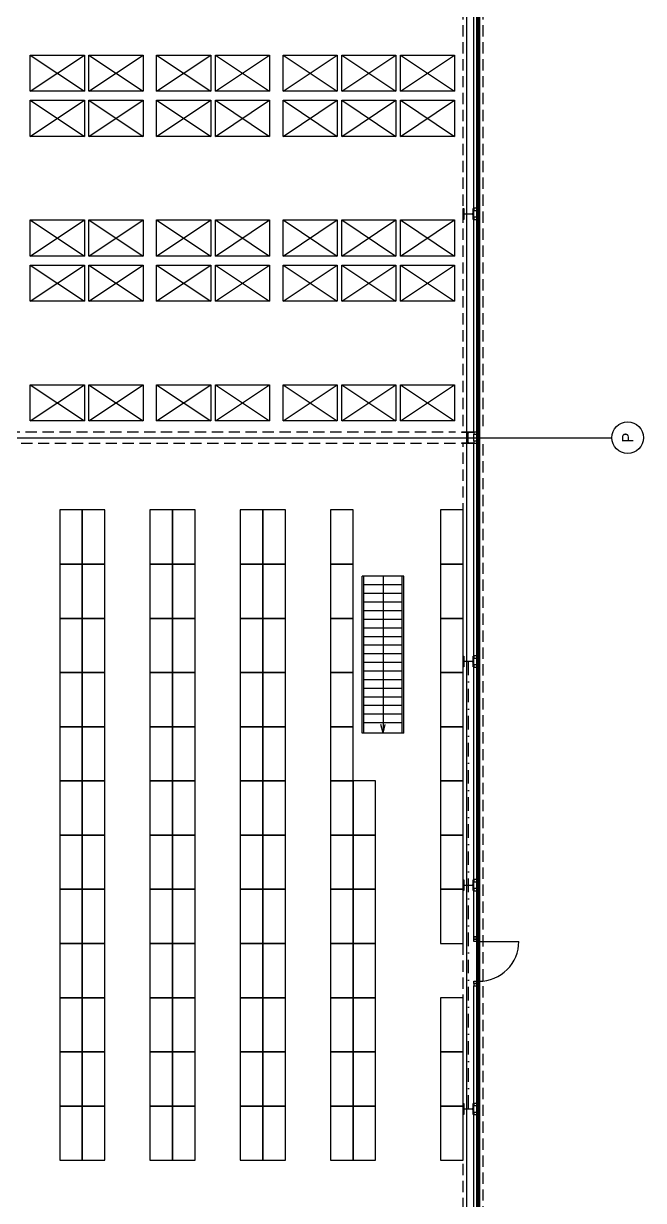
# Model space of a CAD drawing. Header units: millimetres. Extents: x -10134 to 185601, y -10232 to 93662.
# Drawn here: x 76613 to 90348, y 41430 to 67488 of the extents above; entities that cross this region are included whole.
import ezdxf
from ezdxf.enums import TextEntityAlignment as Align

# ---------------------------------------------------------------- set-up
doc = ezdxf.new("R2010")
doc.units = ezdxf.units.MM
doc.header["$LTSCALE"] = 100
for name, pattern in [('B0302', [6, 3, -1.5, 0, -1.5]), ('B0403', [3.75, 2.5, -1.25]), ('HIDDEN', [9.525, 6.35, -3.175])]:
    doc.linetypes.add(name, pattern=pattern)
for name, color, linetype in [('A--L21', 8, 'Continuous'), ('A--L22', 8, 'Continuous'), ('A--L28', 8, 'Continuous'), ('A--L32', 8, 'Continuous'), ('A--L65', 1, 'Continuous'), ('AL$7A---_STRAMIEN', 1, 'Continuous'), ('AL22----', 8, 'Continuous'), ('AL24----', 8, 'Continuous'), ('PALLETS', 8, 'Continuous')]:
    doc.layers.add(name, color=color, linetype=linetype)
doc.styles.add('Tsfont40', font='TSfont40.shx')

# ---------------------------------------------------------------- blocks, each defined once
blk = doc.blocks.new('A$C6FAE1C90')
at = {"layer": 'AL24----', "linetype": 'Continuous'}
for p, q in [((-463, 3480), (462, 3480)), ((-463, 3480), (-463, 0)), ((-422, 3480), (-422, 0)), ((0, 3480), (-51, 3289)), ((0, 0), (0, 3480)), ((0, 3480), (51, 3289)), ((422, 3480), (422, 0)), ((462, 3480), (462, 0)), ((422, 3244), (-422, 3244)), ((422, 3053), (-422, 3053)), ((422, 2862), (-422, 2862)), ((422, 2672), (-422, 2672)), ((422, 2481), (-422, 2481)), ((422, 2290), (-422, 2290)), ((422, 2099), (-422, 2099)), ((422, 1908), (-422, 1908)), ((422, 1718), (-422, 1718)), ((422, 1527), (-422, 1527)), ((422, 1336), (-422, 1336)), ((422, 1145), (-422, 1145)), ((422, 954), (-422, 954)), ((422, 763), (-422, 763)), ((422, 572), (-422, 572)), ((422, 382), (-422, 382)), ((-463, 0), (462, 0)), ((422, 191), (-422, 191))]:
    blk.add_line(p, q, dxfattribs=at)

msp = doc.modelspace()

# ---------------------------------------------------------------- linework, layer by layer
at = {"layer": 'A--L21', "linetype": 'B0403'}
for p, q in [((86794, 58576), (86794, 88371)), ((86354, 58576), (86354, 87931)), ((86354, 38616), (86354, 58176)), ((86794, 38426), (86794, 58176))]:
    msp.add_line(p, q, dxfattribs=at)
at = {"layer": 'A--L22', "linetype": 'B0403'}
for p, q in [((53784, 58449), (86184, 58449)), ((86184, 58189), (62684, 58189))]:
    msp.add_line(p, q, dxfattribs=at)
at = {"layer": 'A--L28', "linetype": 'B0302'}
msp.add_line((86469, 43459), (86469, 53360), dxfattribs=at)
at = {"layer": 'A--L28'}
for points in [[(86584, 63153), (86572, 63153), (86572, 63248, 0.414214), (86551, 63269), (86387, 63269, 0.414214), (86366, 63248), (86366, 63153), (86354, 63153), (86354, 63393), (86366, 63393), (86366, 63298, 0.414214), (86387, 63277), (86551, 63277, 0.414214), (86572, 63298), (86572, 63393), (86584, 63393)], [(86459, 58407), (86459, 58230, 0.414214), (86483, 58206), (86584, 58206), (86584, 58189), (86324, 58189), (86324, 58206), (86425, 58206, 0.414214), (86449, 58230), (86449, 58407, 0.414214), (86425, 58431), (86324, 58431), (86324, 58449), (86584, 58449), (86584, 58431), (86483, 58431, 0.414214)], [(86584, 53244), (86572, 53244), (86572, 53339, 0.414214), (86551, 53360), (86387, 53360, 0.414214), (86366, 53339), (86366, 53244), (86354, 53244), (86354, 53484), (86366, 53484), (86366, 53389, 0.414214), (86387, 53368), (86551, 53368, 0.414214), (86572, 53389), (86572, 53484), (86584, 53484)], [(86584, 48290), (86572, 48290), (86572, 48385, 0.414214), (86551, 48406), (86387, 48406, 0.414214), (86366, 48385), (86366, 48290), (86354, 48290), (86354, 48530), (86366, 48530), (86366, 48434, 0.414214), (86387, 48413), (86551, 48413, 0.414214), (86572, 48434), (86572, 48530), (86584, 48530)], [(86584, 43335), (86572, 43335), (86572, 43430, 0.414214), (86551, 43451), (86387, 43451, 0.414214), (86366, 43430), (86366, 43335), (86354, 43335), (86354, 43575), (86366, 43575), (86366, 43480, 0.414214), (86387, 43459), (86551, 43459, 0.414214), (86572, 43480), (86572, 43575), (86584, 43575)]]:
    msp.add_lwpolyline(points, format="xyb", close=True, dxfattribs=at)
at = {"layer": 'A--L32'}
msp.add_line((86707, 47165), (87587, 47165), dxfattribs=at)
for points in [[(86704, 63398), (86590, 63398), (86590, 68103), (86704, 68103)], [(86704, 63398), (86590, 63398), (86590, 63348), (86704, 63348)], [(86590, 63348), (86704, 63348), (86704, 63198), (86590, 63198)], [(86704, 63198), (86590, 63198), (86590, 63148), (86704, 63148)], [(86704, 58444), (86590, 58444), (86590, 63148), (86704, 63148)], [(86704, 58444), (86590, 58444), (86590, 58394), (86704, 58394)], [(86590, 58394), (86704, 58394), (86704, 58244), (86590, 58244)], [(86704, 58244), (86590, 58244), (86590, 58194), (86704, 58194)], [(86704, 53489), (86590, 53489), (86590, 58194), (86704, 58194)], [(86704, 53489), (86590, 53489), (86590, 53439), (86704, 53439)], [(86590, 53439), (86704, 53439), (86704, 53289), (86590, 53289)], [(86704, 53289), (86590, 53289), (86590, 53239), (86704, 53239)], [(86704, 47265), (86590, 47265), (86590, 53239), (86704, 53239)], [(86704, 48535), (86590, 48535), (86590, 48485), (86704, 48485)], [(86590, 48485), (86704, 48485), (86704, 48335), (86590, 48335)], [(86704, 48335), (86590, 48335), (86590, 48285), (86704, 48285)], [(86704, 47215), (86590, 47215), (86590, 47265), (86704, 47265)], [(86704, 47165), (86590, 47165), (86590, 47215), (86704, 47215)], [(86590, 47215), (86704, 47215), (86704, 47215), (86590, 47215)], [(86704, 47165), (86704, 46285), (86664, 46285), (86664, 47165)], [(86704, 46235), (86590, 46235), (86590, 46285), (86704, 46285)], [(86704, 46235), (86590, 46235), (86590, 46185), (86704, 46185)], [(86590, 46235), (86704, 46235), (86704, 46235), (86590, 46235)], [(86704, 40508), (86590, 40508), (86590, 46185), (86704, 46185)], [(86704, 43580), (86590, 43580), (86590, 43530), (86704, 43530)], [(86590, 43530), (86704, 43530), (86704, 43380), (86590, 43380)], [(86704, 43380), (86590, 43380), (86590, 43330), (86704, 43330)]]:
    msp.add_lwpolyline(points, close=True, dxfattribs=at)
msp.add_arc((86707, 47165), 880, 269.8047, 0, dxfattribs=at)
at = {"layer": 'A--L65', "color": 80, "linetype": 'HIDDEN', "const_width": 100}
msp.add_lwpolyline([(86685, 38182), (86685, 86130)], dxfattribs=at)
at = {"layer": 'AL$7A---_STRAMIEN'}
for p, q in [((86434, 1021), (86434, 92367)), ((51704, 58319), (89648, 58319))]:
    msp.add_line(p, q, dxfattribs=at)
msp.add_circle((89998, 58319), 350, dxfattribs=at)
at = {"layer": 'PALLETS'}
for p, q in [((76763, 66790), (77963, 65990)), ((76763, 66790), (77963, 66790)), ((76763, 65990), (77963, 66790)), ((76763, 65990), (76763, 66790)), ((77963, 66790), (77963, 65990)), ((78063, 66790), (79263, 65990)), ((78063, 66790), (79263, 66790)), ((78063, 65990), (79263, 66790)), ((78063, 65990), (78063, 66790)), ((79263, 66790), (79263, 65990)), ((79563, 66790), (80763, 65990)), ((79563, 66790), (80763, 66790)), ((79563, 65990), (80763, 66790)), ((79563, 65990), (79563, 66790)), ((80763, 66790), (80763, 65990)), ((80863, 66790), (82063, 65990)), ((80863, 66790), (82063, 66790)), ((80863, 65990), (82063, 66790)), ((80863, 65990), (80863, 66790)), ((82063, 66790), (82063, 65990)), ((82363, 66790), (83563, 65990)), ((82363, 66790), (83563, 66790)), ((82363, 65990), (83563, 66790)), ((82363, 65990), (82363, 66790)), ((83563, 66790), (83563, 65990)), ((83663, 66790), (84863, 65990)), ((83663, 66790), (84863, 66790)), ((83663, 65990), (84863, 66790)), ((83663, 65990), (83663, 66790)), ((84863, 66790), (84863, 65990)), ((84963, 66790), (86163, 65990)), ((84963, 66790), (86163, 66790)), ((84963, 65990), (86163, 66790)), ((84963, 65990), (84963, 66790)), ((86163, 66790), (86163, 65990)), ((77963, 65990), (76763, 65990)), ((79263, 65990), (78063, 65990)), ((80763, 65990), (79563, 65990)), ((82063, 65990), (80863, 65990)), ((83563, 65990), (82363, 65990)), ((84863, 65990), (83663, 65990)), ((86163, 65990), (84963, 65990)), ((76763, 65790), (77963, 64990)), ((76763, 65790), (77963, 65790)), ((76763, 64990), (77963, 65790)), ((76763, 64990), (76763, 65790)), ((77963, 65790), (77963, 64990)), ((78063, 65790), (79263, 64990)), ((78063, 65790), (79263, 65790)), ((78063, 64990), (79263, 65790)), ((78063, 64990), (78063, 65790)), ((79263, 65790), (79263, 64990)), ((79563, 65790), (80763, 64990)), ((79563, 65790), (80763, 65790)), ((79563, 64990), (80763, 65790)), ((79563, 64990), (79563, 65790)), ((80763, 65790), (80763, 64990)), ((80863, 65790), (82063, 64990)), ((80863, 65790), (82063, 65790)), ((80863, 64990), (82063, 65790)), ((80863, 64990), (80863, 65790)), ((82063, 65790), (82063, 64990)), ((82363, 65790), (83563, 64990)), ((82363, 65790), (83563, 65790)), ((82363, 64990), (83563, 65790)), ((82363, 64990), (82363, 65790)), ((83563, 65790), (83563, 64990)), ((83663, 65790), (84863, 64990)), ((83663, 65790), (84863, 65790)), ((83663, 64990), (84863, 65790)), ((83663, 64990), (83663, 65790)), ((84863, 65790), (84863, 64990)), ((84963, 65790), (86163, 64990)), ((84963, 65790), (86163, 65790)), ((84963, 64990), (86163, 65790)), ((84963, 64990), (84963, 65790)), ((86163, 65790), (86163, 64990)), ((77963, 64990), (76763, 64990)), ((79263, 64990), (78063, 64990)), ((80763, 64990), (79563, 64990)), ((82063, 64990), (80863, 64990)), ((83563, 64990), (82363, 64990)), ((84863, 64990), (83663, 64990)), ((86163, 64990), (84963, 64990)), ((76763, 63140), (77963, 62340)), ((76763, 63140), (77963, 63140)), ((76763, 62340), (77963, 63140)), ((76763, 62340), (76763, 63140)), ((77963, 63140), (77963, 62340)), ((78063, 63140), (79263, 62340)), ((78063, 63140), (79263, 63140)), ((78063, 62340), (79263, 63140)), ((78063, 62340), (78063, 63140)), ((79263, 63140), (79263, 62340)), ((79563, 63140), (80763, 62340)), ((79563, 63140), (80763, 63140)), ((79563, 62340), (80763, 63140)), ((79563, 62340), (79563, 63140)), ((80763, 63140), (80763, 62340)), ((80863, 63140), (82063, 62340)), ((80863, 63140), (82063, 63140)), ((80863, 62340), (82063, 63140)), ((80863, 62340), (80863, 63140)), ((82063, 63140), (82063, 62340)), ((82363, 63140), (83563, 62340)), ((82363, 63140), (83563, 63140)), ((82363, 62340), (83563, 63140)), ((82363, 62340), (82363, 63140)), ((83563, 63140), (83563, 62340)), ((83663, 63140), (84863, 62340)), ((83663, 63140), (84863, 63140)), ((83663, 62340), (84863, 63140)), ((83663, 62340), (83663, 63140)), ((84863, 63140), (84863, 62340)), ((84963, 63140), (86163, 62340)), ((84963, 63140), (86163, 63140)), ((84963, 62340), (86163, 63140)), ((84963, 62340), (84963, 63140)), ((86163, 63140), (86163, 62340)), ((77963, 62340), (76763, 62340)), ((79263, 62340), (78063, 62340)), ((80763, 62340), (79563, 62340)), ((82063, 62340), (80863, 62340)), ((83563, 62340), (82363, 62340)), ((84863, 62340), (83663, 62340)), ((86163, 62340), (84963, 62340)), ((76763, 62140), (77963, 61340)), ((76763, 62140), (77963, 62140)), ((76763, 61340), (77963, 62140)), ((76763, 61340), (76763, 62140)), ((77963, 62140), (77963, 61340)), ((78063, 62140), (79263, 61340)), ((78063, 62140), (79263, 62140)), ((78063, 61340), (79263, 62140)), ((78063, 61340), (78063, 62140)), ((79263, 62140), (79263, 61340)), ((79563, 62140), (80763, 61340)), ((79563, 62140), (80763, 62140)), ((79563, 61340), (80763, 62140)), ((79563, 61340), (79563, 62140)), ((80763, 62140), (80763, 61340)), ((80863, 62140), (82063, 61340)), ((80863, 62140), (82063, 62140)), ((80863, 61340), (82063, 62140)), ((80863, 61340), (80863, 62140)), ((82063, 62140), (82063, 61340)), ((82363, 62140), (83563, 61340)), ((82363, 62140), (83563, 62140)), ((82363, 61340), (83563, 62140)), ((82363, 61340), (82363, 62140)), ((83563, 62140), (83563, 61340)), ((83663, 62140), (84863, 61340)), ((83663, 62140), (84863, 62140)), ((83663, 61340), (84863, 62140)), ((83663, 61340), (83663, 62140)), ((84863, 62140), (84863, 61340)), ((84963, 62140), (86163, 61340)), ((84963, 62140), (86163, 62140)), ((84963, 61340), (86163, 62140)), ((84963, 61340), (84963, 62140)), ((86163, 62140), (86163, 61340)), ((77963, 61340), (76763, 61340)), ((79263, 61340), (78063, 61340)), ((80763, 61340), (79563, 61340)), ((82063, 61340), (80863, 61340)), ((83563, 61340), (82363, 61340)), ((84863, 61340), (83663, 61340)), ((86163, 61340), (84963, 61340)), ((76763, 59490), (77963, 58690)), ((76763, 59490), (77963, 59490)), ((76763, 58690), (77963, 59490)), ((76763, 58690), (76763, 59490)), ((77963, 59490), (77963, 58690)), ((78063, 59490), (79263, 58690)), ((78063, 59490), (79263, 59490)), ((78063, 58690), (79263, 59490)), ((78063, 58690), (78063, 59490)), ((79263, 59490), (79263, 58690)), ((79563, 59490), (80763, 58690)), ((79563, 59490), (80763, 59490)), ((79563, 58690), (80763, 59490)), ((79563, 58690), (79563, 59490)), ((80763, 59490), (80763, 58690)), ((80863, 59490), (82063, 58690)), ((80863, 59490), (82063, 59490)), ((80863, 58690), (82063, 59490)), ((80863, 58690), (80863, 59490)), ((82063, 59490), (82063, 58690)), ((82363, 59490), (83563, 58690)), ((82363, 59490), (83563, 59490)), ((82363, 58690), (83563, 59490)), ((82363, 58690), (82363, 59490)), ((83563, 59490), (83563, 58690)), ((83663, 59490), (84863, 58690)), ((83663, 59490), (84863, 59490)), ((83663, 58690), (84863, 59490)), ((83663, 58690), (83663, 59490)), ((84863, 59490), (84863, 58690)), ((84963, 59490), (86163, 58690)), ((84963, 59490), (86163, 59490)), ((84963, 58690), (86163, 59490)), ((84963, 58690), (84963, 59490)), ((86163, 59490), (86163, 58690)), ((77963, 58690), (76763, 58690)), ((79263, 58690), (78063, 58690)), ((80763, 58690), (79563, 58690)), ((82063, 58690), (80863, 58690)), ((83563, 58690), (82363, 58690)), ((84863, 58690), (83663, 58690)), ((86163, 58690), (84963, 58690))]:
    msp.add_line(p, q, dxfattribs=at)
for points in [[(77415, 55519), (77915, 55519), (77915, 56719), (77415, 56719)], [(77415, 55519), (77915, 55519), (77915, 56719), (77415, 56719)], [(77915, 55519), (78415, 55519), (78415, 56719), (77915, 56719)], [(77915, 55519), (78415, 55519), (78415, 56719), (77915, 56719)], [(79415, 55519), (79915, 55519), (79915, 56719), (79415, 56719)], [(79415, 55519), (79915, 55519), (79915, 56719), (79415, 56719)], [(79915, 55519), (80415, 55519), (80415, 56719), (79915, 56719)], [(79915, 55519), (80415, 55519), (80415, 56719), (79915, 56719)], [(81415, 55519), (81915, 55519), (81915, 56719), (81415, 56719)], [(81415, 55519), (81915, 55519), (81915, 56719), (81415, 56719)], [(81915, 55519), (82415, 55519), (82415, 56719), (81915, 56719)], [(81915, 55519), (82415, 55519), (82415, 56719), (81915, 56719)], [(83415, 55519), (83915, 55519), (83915, 56719), (83415, 56719)], [(83415, 55519), (83915, 55519), (83915, 56719), (83415, 56719)], [(85854, 55519), (86354, 55519), (86354, 56719), (85854, 56719)], [(85854, 55519), (86354, 55519), (86354, 56719), (85854, 56719)], [(77415, 54319), (77915, 54319), (77915, 55519), (77415, 55519)], [(77415, 54319), (77915, 54319), (77915, 55519), (77415, 55519)], [(77915, 54319), (78415, 54319), (78415, 55519), (77915, 55519)], [(77915, 54319), (78415, 54319), (78415, 55519), (77915, 55519)], [(79415, 54319), (79915, 54319), (79915, 55519), (79415, 55519)], [(79415, 54319), (79915, 54319), (79915, 55519), (79415, 55519)], [(79915, 54319), (80415, 54319), (80415, 55519), (79915, 55519)], [(79915, 54319), (80415, 54319), (80415, 55519), (79915, 55519)], [(81415, 54319), (81915, 54319), (81915, 55519), (81415, 55519)], [(81415, 54319), (81915, 54319), (81915, 55519), (81415, 55519)], [(81915, 54319), (82415, 54319), (82415, 55519), (81915, 55519)], [(81915, 54319), (82415, 54319), (82415, 55519), (81915, 55519)], [(83415, 54319), (83915, 54319), (83915, 55519), (83415, 55519)], [(83415, 54319), (83915, 54319), (83915, 55519), (83415, 55519)], [(85854, 54319), (86354, 54319), (86354, 55519), (85854, 55519)], [(85854, 54319), (86354, 54319), (86354, 55519), (85854, 55519)], [(77415, 53119), (77915, 53119), (77915, 54319), (77415, 54319)], [(77415, 53119), (77915, 53119), (77915, 54319), (77415, 54319)], [(77915, 53119), (78415, 53119), (78415, 54319), (77915, 54319)], [(77915, 53119), (78415, 53119), (78415, 54319), (77915, 54319)], [(79415, 53119), (79915, 53119), (79915, 54319), (79415, 54319)], [(79415, 53119), (79915, 53119), (79915, 54319), (79415, 54319)], [(79915, 53119), (80415, 53119), (80415, 54319), (79915, 54319)], [(79915, 53119), (80415, 53119), (80415, 54319), (79915, 54319)], [(81415, 53119), (81915, 53119), (81915, 54319), (81415, 54319)], [(81415, 53119), (81915, 53119), (81915, 54319), (81415, 54319)], [(81915, 53119), (82415, 53119), (82415, 54319), (81915, 54319)], [(81915, 53119), (82415, 53119), (82415, 54319), (81915, 54319)], [(83415, 53119), (83915, 53119), (83915, 54319), (83415, 54319)], [(83415, 53119), (83915, 53119), (83915, 54319), (83415, 54319)], [(85854, 53119), (86354, 53119), (86354, 54319), (85854, 54319)], [(85854, 53119), (86354, 53119), (86354, 54319), (85854, 54319)], [(77415, 51919), (77915, 51919), (77915, 53119), (77415, 53119)], [(77415, 51919), (77915, 51919), (77915, 53119), (77415, 53119)], [(77915, 51919), (78415, 51919), (78415, 53119), (77915, 53119)], [(77915, 51919), (78415, 51919), (78415, 53119), (77915, 53119)], [(79415, 51919), (79915, 51919), (79915, 53119), (79415, 53119)], [(79415, 51919), (79915, 51919), (79915, 53119), (79415, 53119)], [(79915, 51919), (80415, 51919), (80415, 53119), (79915, 53119)], [(79915, 51919), (80415, 51919), (80415, 53119), (79915, 53119)], [(81415, 51919), (81915, 51919), (81915, 53119), (81415, 53119)], [(81415, 51919), (81915, 51919), (81915, 53119), (81415, 53119)], [(81915, 51919), (82415, 51919), (82415, 53119), (81915, 53119)], [(81915, 51919), (82415, 51919), (82415, 53119), (81915, 53119)], [(83415, 51919), (83915, 51919), (83915, 53119), (83415, 53119)], [(83415, 51919), (83915, 51919), (83915, 53119), (83415, 53119)], [(85854, 51919), (86354, 51919), (86354, 53119), (85854, 53119)], [(85854, 51919), (86354, 51919), (86354, 53119), (85854, 53119)], [(77415, 50719), (77915, 50719), (77915, 51919), (77415, 51919)], [(77415, 50719), (77915, 50719), (77915, 51919), (77415, 51919)], [(77915, 50719), (78415, 50719), (78415, 51919), (77915, 51919)], [(77915, 50719), (78415, 50719), (78415, 51919), (77915, 51919)], [(79415, 50719), (79915, 50719), (79915, 51919), (79415, 51919)], [(79415, 50719), (79915, 50719), (79915, 51919), (79415, 51919)], [(79915, 50719), (80415, 50719), (80415, 51919), (79915, 51919)], [(79915, 50719), (80415, 50719), (80415, 51919), (79915, 51919)], [(81415, 50719), (81915, 50719), (81915, 51919), (81415, 51919)], [(81415, 50719), (81915, 50719), (81915, 51919), (81415, 51919)], [(81915, 50719), (82415, 50719), (82415, 51919), (81915, 51919)], [(81915, 50719), (82415, 50719), (82415, 51919), (81915, 51919)], [(83415, 50719), (83915, 50719), (83915, 51919), (83415, 51919)], [(83415, 50719), (83915, 50719), (83915, 51919), (83415, 51919)], [(85854, 50719), (86354, 50719), (86354, 51919), (85854, 51919)], [(85854, 50719), (86354, 50719), (86354, 51919), (85854, 51919)], [(77415, 49519), (77915, 49519), (77915, 50719), (77415, 50719)], [(77415, 49519), (77915, 49519), (77915, 50719), (77415, 50719)], [(77915, 49519), (78415, 49519), (78415, 50719), (77915, 50719)], [(77915, 49519), (78415, 49519), (78415, 50719), (77915, 50719)], [(79415, 49519), (79915, 49519), (79915, 50719), (79415, 50719)], [(79415, 49519), (79915, 49519), (79915, 50719), (79415, 50719)], [(79915, 49519), (80415, 49519), (80415, 50719), (79915, 50719)], [(79915, 49519), (80415, 49519), (80415, 50719), (79915, 50719)], [(81415, 49519), (81915, 49519), (81915, 50719), (81415, 50719)], [(81415, 49519), (81915, 49519), (81915, 50719), (81415, 50719)], [(81915, 49519), (82415, 49519), (82415, 50719), (81915, 50719)], [(81915, 49519), (82415, 49519), (82415, 50719), (81915, 50719)], [(83415, 49519), (83915, 49519), (83915, 50719), (83415, 50719)], [(83415, 49519), (83915, 49519), (83915, 50719), (83415, 50719)], [(83915, 49519), (84415, 49519), (84415, 50719), (83915, 50719)], [(83915, 49519), (84415, 49519), (84415, 50719), (83915, 50719)], [(85854, 49519), (86354, 49519), (86354, 50719), (85854, 50719)], [(85854, 49519), (86354, 49519), (86354, 50719), (85854, 50719)], [(77415, 48319), (77915, 48319), (77915, 49519), (77415, 49519)], [(77415, 48319), (77915, 48319), (77915, 49519), (77415, 49519)], [(77915, 48319), (78415, 48319), (78415, 49519), (77915, 49519)], [(77915, 48319), (78415, 48319), (78415, 49519), (77915, 49519)], [(79415, 48319), (79915, 48319), (79915, 49519), (79415, 49519)], [(79415, 48319), (79915, 48319), (79915, 49519), (79415, 49519)], [(79915, 48319), (80415, 48319), (80415, 49519), (79915, 49519)], [(79915, 48319), (80415, 48319), (80415, 49519), (79915, 49519)], [(81415, 48319), (81915, 48319), (81915, 49519), (81415, 49519)], [(81415, 48319), (81915, 48319), (81915, 49519), (81415, 49519)], [(81915, 48319), (82415, 48319), (82415, 49519), (81915, 49519)], [(81915, 48319), (82415, 48319), (82415, 49519), (81915, 49519)], [(83415, 48319), (83915, 48319), (83915, 49519), (83415, 49519)], [(83415, 48319), (83915, 48319), (83915, 49519), (83415, 49519)], [(83915, 48319), (84415, 48319), (84415, 49519), (83915, 49519)], [(83915, 48319), (84415, 48319), (84415, 49519), (83915, 49519)], [(85854, 48319), (86354, 48319), (86354, 49519), (85854, 49519)], [(85854, 48319), (86354, 48319), (86354, 49519), (85854, 49519)], [(77415, 47119), (77915, 47119), (77915, 48319), (77415, 48319)], [(77415, 47119), (77915, 47119), (77915, 48319), (77415, 48319)], [(77915, 47119), (78415, 47119), (78415, 48319), (77915, 48319)], [(77915, 47119), (78415, 47119), (78415, 48319), (77915, 48319)], [(79415, 47119), (79915, 47119), (79915, 48319), (79415, 48319)], [(79415, 47119), (79915, 47119), (79915, 48319), (79415, 48319)], [(79915, 47119), (80415, 47119), (80415, 48319), (79915, 48319)], [(79915, 47119), (80415, 47119), (80415, 48319), (79915, 48319)], [(81415, 47119), (81915, 47119), (81915, 48319), (81415, 48319)], [(81415, 47119), (81915, 47119), (81915, 48319), (81415, 48319)], [(81915, 47119), (82415, 47119), (82415, 48319), (81915, 48319)], [(81915, 47119), (82415, 47119), (82415, 48319), (81915, 48319)], [(83415, 47119), (83915, 47119), (83915, 48319), (83415, 48319)], [(83415, 47119), (83915, 47119), (83915, 48319), (83415, 48319)], [(83915, 47119), (84415, 47119), (84415, 48319), (83915, 48319)], [(83915, 47119), (84415, 47119), (84415, 48319), (83915, 48319)], [(85854, 47119), (86354, 47119), (86354, 48319), (85854, 48319)], [(85854, 47119), (86354, 47119), (86354, 48319), (85854, 48319)], [(77415, 45919), (77915, 45919), (77915, 47119), (77415, 47119)], [(77415, 45919), (77915, 45919), (77915, 47119), (77415, 47119)], [(77915, 45919), (78415, 45919), (78415, 47119), (77915, 47119)], [(77915, 45919), (78415, 45919), (78415, 47119), (77915, 47119)], [(79415, 45919), (79915, 45919), (79915, 47119), (79415, 47119)], [(79415, 45919), (79915, 45919), (79915, 47119), (79415, 47119)], [(79915, 45919), (80415, 45919), (80415, 47119), (79915, 47119)], [(79915, 45919), (80415, 45919), (80415, 47119), (79915, 47119)], [(81415, 45919), (81915, 45919), (81915, 47119), (81415, 47119)], [(81415, 45919), (81915, 45919), (81915, 47119), (81415, 47119)], [(81915, 45919), (82415, 45919), (82415, 47119), (81915, 47119)], [(81915, 45919), (82415, 45919), (82415, 47119), (81915, 47119)], [(83415, 45919), (83915, 45919), (83915, 47119), (83415, 47119)], [(83415, 45919), (83915, 45919), (83915, 47119), (83415, 47119)], [(83915, 45919), (84415, 45919), (84415, 47119), (83915, 47119)], [(83915, 45919), (84415, 45919), (84415, 47119), (83915, 47119)], [(77415, 44719), (77915, 44719), (77915, 45919), (77415, 45919)], [(77415, 44719), (77915, 44719), (77915, 45919), (77415, 45919)], [(77915, 44719), (78415, 44719), (78415, 45919), (77915, 45919)], [(77915, 44719), (78415, 44719), (78415, 45919), (77915, 45919)], [(79415, 44719), (79915, 44719), (79915, 45919), (79415, 45919)], [(79415, 44719), (79915, 44719), (79915, 45919), (79415, 45919)], [(79915, 44719), (80415, 44719), (80415, 45919), (79915, 45919)], [(79915, 44719), (80415, 44719), (80415, 45919), (79915, 45919)], [(81415, 44719), (81915, 44719), (81915, 45919), (81415, 45919)], [(81415, 44719), (81915, 44719), (81915, 45919), (81415, 45919)], [(81915, 44719), (82415, 44719), (82415, 45919), (81915, 45919)], [(81915, 44719), (82415, 44719), (82415, 45919), (81915, 45919)], [(83415, 44719), (83915, 44719), (83915, 45919), (83415, 45919)], [(83415, 44719), (83915, 44719), (83915, 45919), (83415, 45919)], [(83915, 44719), (84415, 44719), (84415, 45919), (83915, 45919)], [(83915, 44719), (84415, 44719), (84415, 45919), (83915, 45919)], [(85854, 44719), (86354, 44719), (86354, 45919), (85854, 45919)], [(85854, 44719), (86354, 44719), (86354, 45919), (85854, 45919)], [(77415, 43519), (77915, 43519), (77915, 44719), (77415, 44719)], [(77415, 43519), (77915, 43519), (77915, 44719), (77415, 44719)], [(77915, 43519), (78415, 43519), (78415, 44719), (77915, 44719)], [(77915, 43519), (78415, 43519), (78415, 44719), (77915, 44719)], [(79415, 43519), (79915, 43519), (79915, 44719), (79415, 44719)], [(79415, 43519), (79915, 43519), (79915, 44719), (79415, 44719)], [(79915, 43519), (80415, 43519), (80415, 44719), (79915, 44719)], [(79915, 43519), (80415, 43519), (80415, 44719), (79915, 44719)], [(81415, 43519), (81915, 43519), (81915, 44719), (81415, 44719)], [(81415, 43519), (81915, 43519), (81915, 44719), (81415, 44719)], [(81915, 43519), (82415, 43519), (82415, 44719), (81915, 44719)], [(81915, 43519), (82415, 43519), (82415, 44719), (81915, 44719)], [(83415, 43519), (83915, 43519), (83915, 44719), (83415, 44719)], [(83415, 43519), (83915, 43519), (83915, 44719), (83415, 44719)], [(83915, 43519), (84415, 43519), (84415, 44719), (83915, 44719)], [(83915, 43519), (84415, 43519), (84415, 44719), (83915, 44719)], [(85854, 43519), (86354, 43519), (86354, 44719), (85854, 44719)], [(85854, 43519), (86354, 43519), (86354, 44719), (85854, 44719)], [(77415, 42319), (77915, 42319), (77915, 43519), (77415, 43519)], [(77415, 42319), (77915, 42319), (77915, 43519), (77415, 43519)], [(77915, 42319), (78415, 42319), (78415, 43519), (77915, 43519)], [(77915, 42319), (78415, 42319), (78415, 43519), (77915, 43519)], [(79415, 42319), (79915, 42319), (79915, 43519), (79415, 43519)], [(79415, 42319), (79915, 42319), (79915, 43519), (79415, 43519)], [(79915, 42319), (80415, 42319), (80415, 43519), (79915, 43519)], [(79915, 42319), (80415, 42319), (80415, 43519), (79915, 43519)], [(81415, 42319), (81915, 42319), (81915, 43519), (81415, 43519)], [(81415, 42319), (81915, 42319), (81915, 43519), (81415, 43519)], [(81915, 42319), (82415, 42319), (82415, 43519), (81915, 43519)], [(81915, 42319), (82415, 42319), (82415, 43519), (81915, 43519)], [(83415, 42319), (83915, 42319), (83915, 43519), (83415, 43519)], [(83415, 42319), (83915, 42319), (83915, 43519), (83415, 43519)], [(83915, 42319), (84415, 42319), (84415, 43519), (83915, 43519)], [(83915, 42319), (84415, 42319), (84415, 43519), (83915, 43519)], [(85854, 42319), (86354, 42319), (86354, 43519), (85854, 43519)], [(85854, 42319), (86354, 42319), (86354, 43519), (85854, 43519)]]:
    msp.add_lwpolyline(points, close=True, dxfattribs=at)

# ---------------------------------------------------------------- block references
at = {"layer": 'AL22----', "rotation": 180}
msp.add_blockref('A$C6FAE1C90', (84578, 55256), dxfattribs=at)

# ---------------------------------------------------------------- texts
at = {"layer": 'AL$7A---_STRAMIEN', "style": 'Tsfont40'}
msp.add_text('P', height=250, rotation=90, dxfattribs=at).set_placement((89998, 58319), align=Align.MIDDLE_CENTER)

doc.saveas('drawing.dxf')
